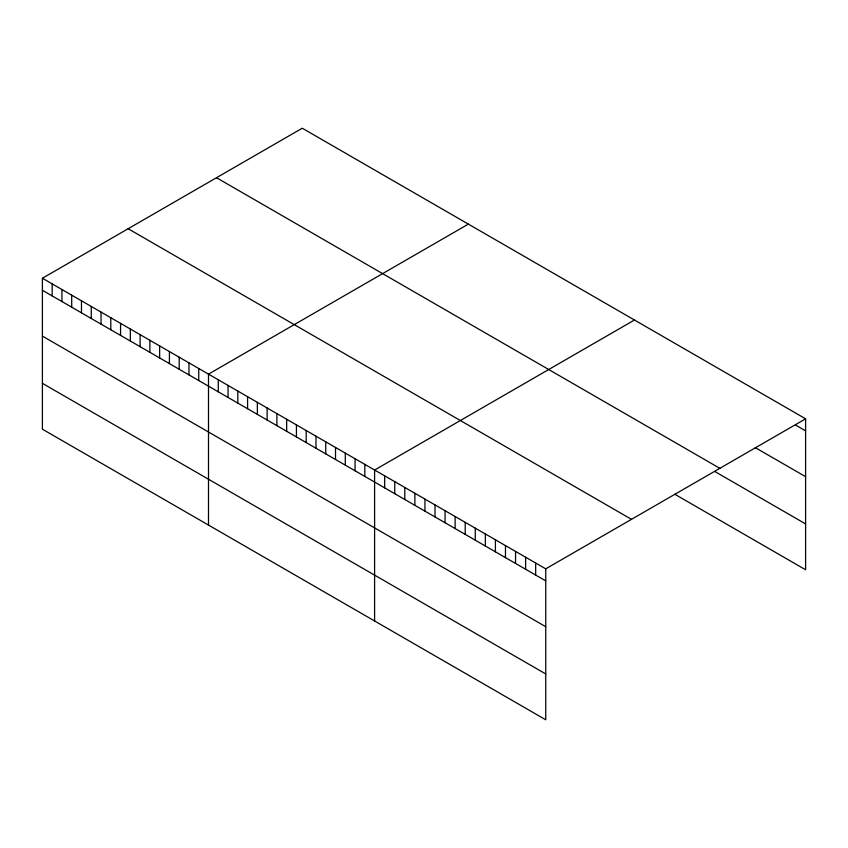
<?xml version="1.0" encoding="UTF-8"?>
<svg xmlns="http://www.w3.org/2000/svg" width="848" height="848" viewBox="0 0 848 848"><rect width="100%" height="100%" fill="white"/><g stroke="black" fill="none" stroke-linecap="round" stroke-linejoin="round"><path stroke-width="1.27" d="M42.4 278.239L545.741 568.838L545.741 719.782L42.4 429.183L42.4 278.239L302.259 128.218L805.6 418.817L805.6 569.761L674.732 494.204M468.361 224.116L208.502 374.138L208.502 525.082M634.463 320.014L374.604 470.036L374.604 620.98M545.741 568.838L805.6 418.817M795.53 425.028L805.6 430.837M755.261 447.627L805.6 476.682M216.505 177.72L719.846 468.329M715.002 471.605L805.6 523.916M128.154 228.727L631.495 519.336M42.4 290.27L545.741 580.869M42.4 336.105L545.741 626.714M42.4 383.338L545.741 673.948M535.671 563.03L535.671 575.061M525.612 557.221L525.612 569.241M515.542 551.401L515.542 563.432M505.472 545.593L505.472 557.624M495.412 539.784L495.412 551.804M485.342 533.975L485.342 545.995M475.272 528.156L475.272 540.187M465.213 522.347L465.213 534.367M455.143 516.538L455.143 528.558M445.073 510.719L445.073 522.75M435.003 504.91L435.003 516.941M424.943 499.101L424.943 511.121M414.873 493.282L414.873 505.313M404.803 487.473L404.803 499.504M394.744 481.664L394.744 493.684M384.674 475.855L384.674 487.876M364.831 464.397L364.831 476.428M355.068 458.757L355.068 470.778M345.295 453.118L345.295 465.139M335.522 447.468L335.522 459.499M325.749 441.829L325.749 453.86M315.986 436.19L315.986 448.221M306.213 430.551L306.213 442.571M296.44 424.912L296.44 436.932M286.666 419.272L286.666 431.293M276.893 413.623L276.893 425.654M267.131 407.983L267.131 420.014M257.357 402.344L257.357 414.375M247.584 396.705L247.584 408.725M237.811 391.066L237.811 403.086M228.048 385.427L228.048 397.447M218.275 379.777L218.275 391.808M198.729 368.498L198.729 380.519M188.966 362.859L188.966 374.88M179.193 357.22L179.193 369.24M169.42 351.57L169.42 363.601M159.647 345.931L159.647 357.962M149.873 340.292L149.873 352.323M140.111 334.653L140.111 346.673M130.338 329.013L130.338 341.034M120.564 323.374L120.564 335.395M110.791 317.724L110.791 329.755M101.029 312.085L101.029 324.116M91.255 306.446L91.255 318.477M81.482 300.807L81.482 312.827M71.709 295.168L71.709 307.188M61.946 289.518L61.946 301.549M52.173 283.879L52.173 295.91"/></g></svg>
